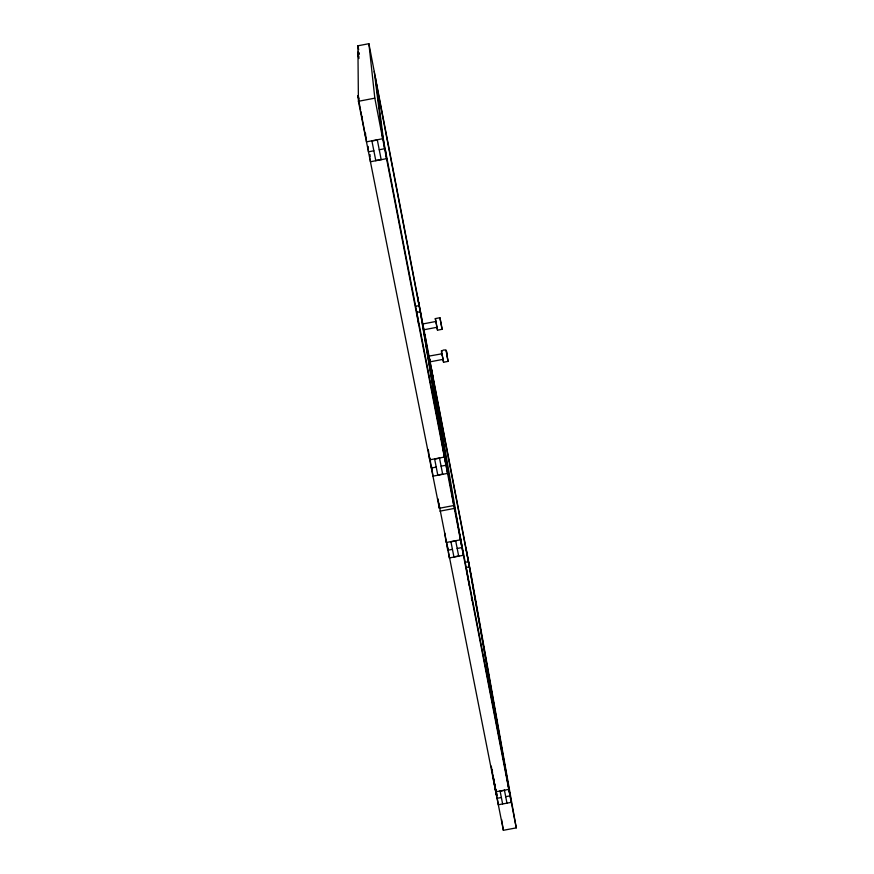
<?xml version="1.0" encoding="UTF-8"?>
<svg xmlns="http://www.w3.org/2000/svg" width="874" height="874" viewBox="0 0 874 874"><rect width="100%" height="100%" fill="white"/><g stroke="black" fill="none" stroke-linecap="round" stroke-linejoin="round"><path stroke-width="1.31" d="M368.894 43.7L374.826 98.161L453.781 505.533L439.338 508.264L358.416 101.297L357.903 45.798L368.894 43.7L424.425 332.218L454.338 508.417L516.261 827.875L503.369 830.3L438.759 503.074M358.416 101.297L374.826 98.161M371.931 141.031L377.328 140.004M373.853 150.787L368.467 151.814L368.173 146.428M379.24 149.76L384.626 148.733L375.547 78.267M375.765 160.488L381.14 159.472M415.598 306.271L419.072 305.605L417.575 296.647M416.778 312.379L420.252 311.723L376.038 82.09M435.94 321.982L435.318 318.606L439.928 317.721L442.124 329.301L437.513 330.175L437.033 327.75M436.727 325.958L436.967 327.291L423.726 329.804L422.623 324.003L435.864 321.479L437.513 330.175M442.375 355.958C438.562 349.065 448.275 347.142 447.018 355.347M429.484 359.531L428.806 356.133L441.949 353.795M429.363 359.083L429.899 361.858L443.009 359.378L442.779 358.122M443.031 359.618L443.555 362.251L448.111 361.377L445.937 349.906M434.64 459.101L439.535 458.173M436.213 467.098L431.341 468.016L429.91 457.801M441.097 466.17L445.969 465.241L418.733 302.633M437.787 475.052L442.648 474.123M439.917 511.148L454.338 508.417M460.434 539.815L446.155 542.525L444.768 533.107M450.951 541.793L455.704 540.897M452.437 549.364L447.696 550.259L446.494 542.164M457.189 548.468L461.931 547.572L429.309 357.597M453.923 556.891L458.653 555.995M465.187 562.31L468.388 561.709M466.192 567.477L469.382 566.876L432.193 373.733M497.219 795.165L496.519 795.296L493.635 780.81L494.345 780.679M496.268 789.331L495.569 789.462L495.962 791.429M508.799 789.364L495.722 791.833L493.002 775.009M500.114 791.156L504.473 790.336M501.359 797.503L497.011 798.323L495.492 788.894M505.707 796.684L510.055 795.864L465.918 547.769M442.124 329.301L439.928 317.721M435.318 318.606L436.334 323.828M428.806 356.133L429.353 358.919M448.111 361.377L447.029 355.937M358.657 53.401L358.395 52.364L358.722 53.565M422.623 324.003L423.169 326.767M358.537 97.09L358.056 95.539L358.711 100.04M358.832 98.478L358.253 96.402L358.843 100.641M441.37 350.769L442.714 357.717M358.733 53.609L358.373 52.221L358.711 54.396M358.799 53.959L358.46 52.68L358.624 54.002M492.204 769.939L492.466 771.119M358.482 55.433L357.739 52.342L358.788 58.58M358.701 56.57L357.881 53.019L358.711 58.099M429.145 357.87L429.298 358.624M361.814 116.242L362.306 118.635M361.038 112.506L365.703 137.294L365.529 133.329M360.798 111.184L361.312 113.762M371.887 140.801L375.809 160.718M434.607 458.916L437.819 475.227M450.908 541.618L453.956 557.066M500.081 791.014L502.637 803.96M377.284 139.774L381.184 159.691M439.491 457.987L442.692 474.309M455.671 540.722L458.686 556.17M504.44 790.194L506.975 803.14M357.903 45.798L358.679 49.752M423.114 326.548L422.961 325.773L423.071 326.373M382.473 135.23L442.998 447.455M454.043 504.746L455.332 511.443M455.857 514.12L505.478 770.07M360.055 107.316L360.558 109.895M424.84 334.349L471.731 577.998L516.261 827.875M495.055 786.731L493.712 779.575M436.454 324.516L436.596 325.27M442.517 356.712L443.555 362.251M360.241 108.365L359.072 102.116M423.453 328.231L423.726 329.804M442.047 354.341L441.927 353.686M436.006 322.244L435.864 321.479M467.863 557.918L511.312 802.332L498.3 804.779L497.208 798.049M493.002 775.599L493.351 777.554M466.093 566.887L469.338 585.7M471.414 597.794L471.884 600.482M431.527 369.101L433.318 379.589M459.964 535.074L463.428 555.274L449.225 557.962L448.286 551.625M419.881 308.598L447.554 473.391L432.958 476.155L431.636 466.727M441.457 439.491L444.385 457.058L429.713 459.833L428.282 449.498M501.61 819.528L503.369 830.3M496.334 792.652L496.771 795.351M493.876 778.92L494.291 781.509M494.618 783.508L495.132 786.687M492.575 773.097L492.095 769.961M491.254 766.061L493.635 780.81M358.668 54.199L358.46 52.91L358.668 54.112M429.899 361.858L429.134 357.848M416.625 311.352L418.744 324.811M447.532 546.556L447.925 549.167M437.983 498.814L439.338 508.264M376.858 85.095L377.382 89.093M385.467 150.394L386.548 158.664L370.434 161.745L370.281 159.035M374.225 71.406L382.692 138.737L366.479 141.839L366.293 137.819M496.563 793.439L496.651 794.215L496.476 793.079M370.008 154.556L370.15 156.949M429.571 360.132L429.418 359.378L429.571 360.143"/></g></svg>
